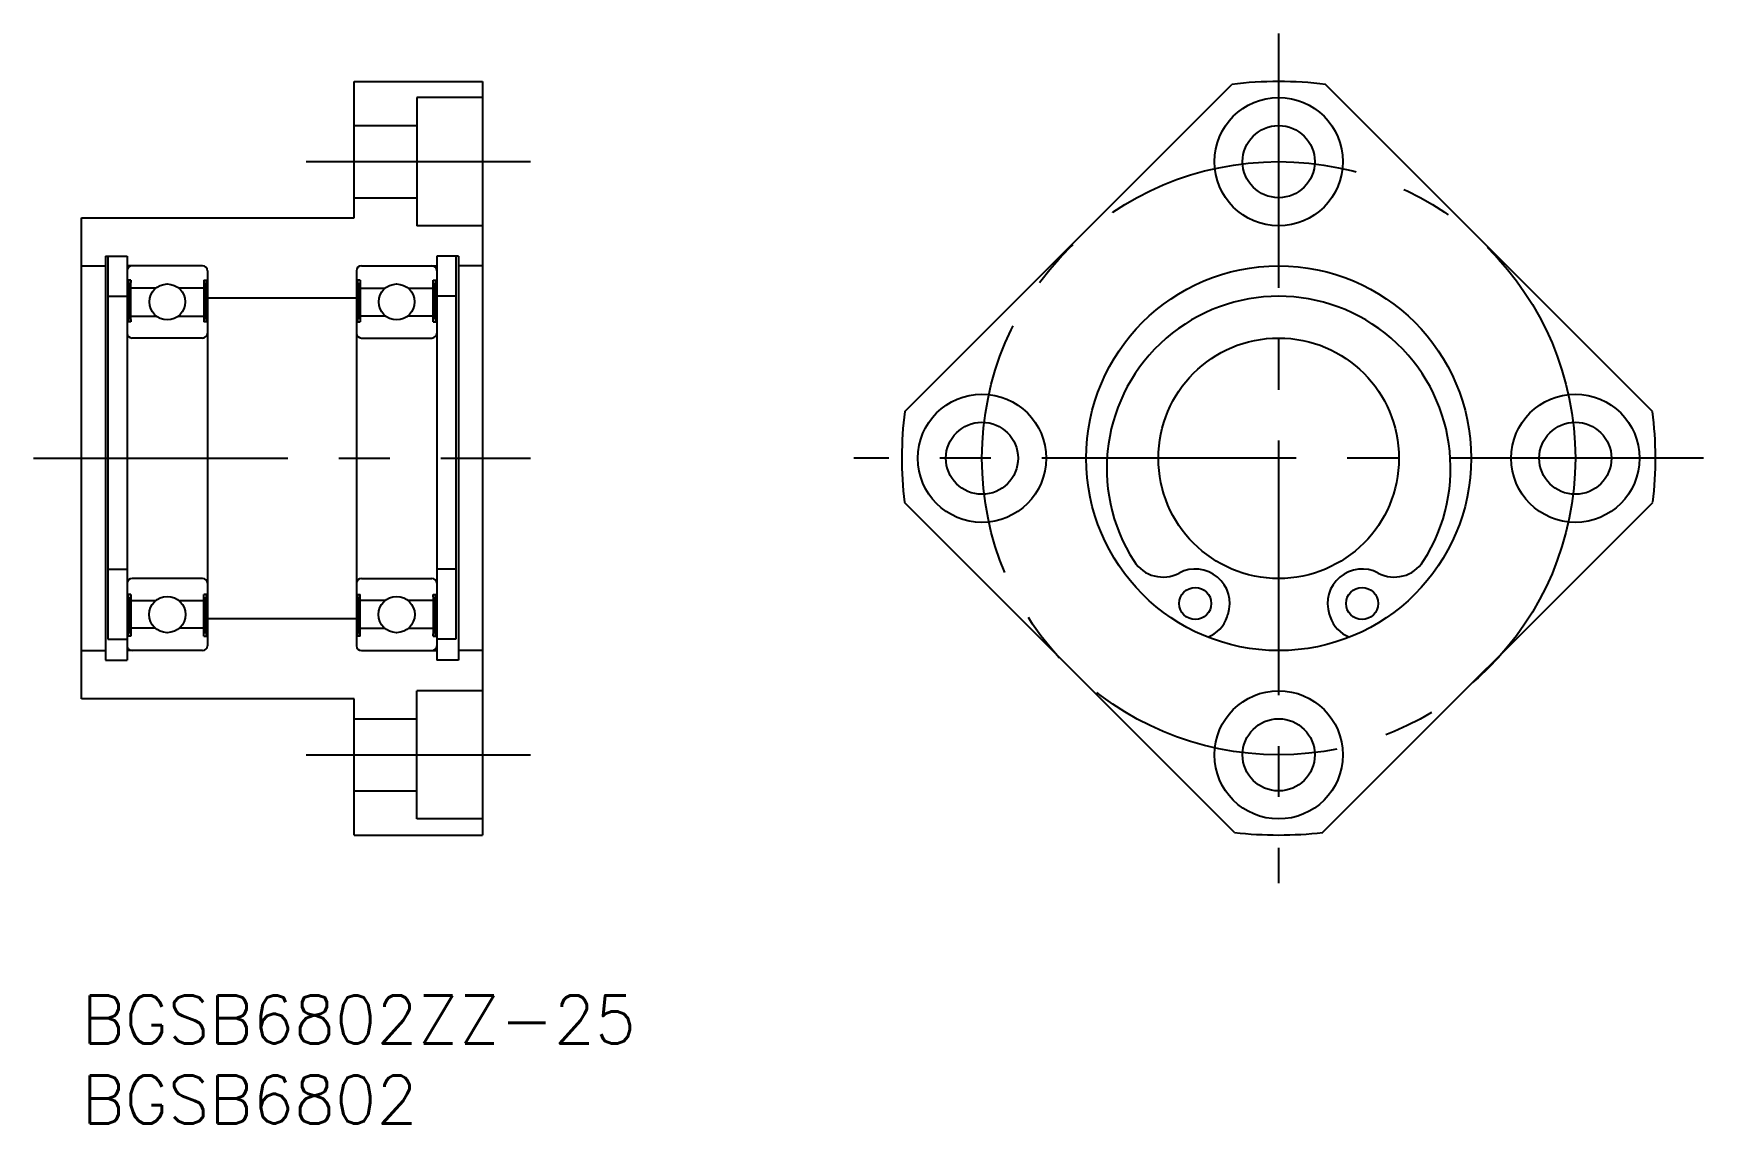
# Model space of a CAD drawing. Extents: x -3 to 101, y -8 to 60.
import ezdxf

# ---------------------------------------------------------------- set-up
doc = ezdxf.new("R2010")
doc.units = 0
doc.header["$LTSCALE"] = 0.5
doc.linetypes.add('CENTER', pattern=[50.8, 31.75, -6.35, 6.35, -6.35])
for name, color, linetype in [('MSM_CENTER', 1, 'CENTER'), ('MSM_CONTINUOUS', 7, 'CONTINUOUS'), ('MSM_NARROW', 5, 'CONTINUOUS'), ('MSM_PART_NUMBER', 7, 'CONTINUOUS')]:
    doc.layers.add(name, color=color, linetype=linetype)
doc.styles.get("Standard").update_dxf_attribs({"font": 'txt.shx', "height": 3, "bigfont": 'bigfont.shx'})

# ---------------------------------------------------------------- blocks, each defined once
blk = doc.blocks.new('*U12')
at = {"layer": 'MSM_PART_NUMBER'}
blk.add_text('BGSB6802ZZ-25', height=3, dxfattribs=at).set_placement((0, -3))
blk = doc.blocks.new('*U13')
at = {"layer": 'MSM_PART_NUMBER'}
blk.add_text('BGSB6802', height=3, dxfattribs=at).set_placement((0, -8))

msp = doc.modelspace()

# ---------------------------------------------------------------- linework, layer by layer
at = {"layer": 'MSM_CENTER'}
for p, q in [((74.65, 60), (74.65, 7)), ((14, 52), (28, 52)), ((-3, 33.5), (28, 33.5)), ((101.15, 33.5), (48.15, 33.5)), ((14, 15), (28, 15))]:
    msp.add_line(p, q, dxfattribs=at)
msp.add_circle((74.65, 33.5), 18.5, dxfattribs=at)
at = {"layer": 'MSM_CONTINUOUS'}
for p, q in [((17, 48.5), (17, 57)), ((17, 57), (25, 57)), ((25, 57), (25, 10)), ((51.33, 36.42), (71.72, 56.82)), ((97.97, 36.42), (77.57, 56.82)), ((20.9, 56), (20.9, 48)), ((25, 56), (20.9, 56)), ((17, 54.25), (20.9, 54.25)), ((17, 49.75), (20.9, 49.75)), ((0, 48.5), (17, 48.5)), ((0, 18.5), (0, 48.5)), ((25, 48), (20.9, 48)), ((1.5, 46.1, -0.5), (1.5, 20.9, -0.5)), ((1.5, 46.1), (2.85, 46.1)), ((1.65, 46.1, -0.5), (1.65, 22.22, -0.5)), ((2.85, 46.1), (2.85, 20.9)), ((22.15, 46.1), (22.15, 20.9)), ((23.5, 46.1, 0.5), (22.15, 46.1, 0.5)), ((23.35, 46.1), (23.35, 22.22)), ((23.5, 46.1), (23.5, 20.9)), ((0, 45.5, -0.5), (1.5, 45.5, -0.5)), ((7.55, 45.5), (2.85, 45.5)), ((7.85, 45.2), (7.85, 21.8)), ((17.15, 45.2), (17.15, 21.8)), ((17.45, 45.5), (22.15, 45.5)), ((25, 45.5), (23.5, 45.5)), ((3.08, 44.6), (2.85, 44.6)), ((2.91, 44.6), (2.91, 42)), ((3.08, 42), (3.08, 44.6)), ((4.61, 44.1), (3.08, 44.1)), ((7.62, 44.1), (6.09, 44.1)), ((7.62, 44.6), (7.62, 42)), ((7.62, 44.6), (7.85, 44.6)), ((7.79, 42), (7.79, 44.6)), ((17.38, 44.6), (17.15, 44.6)), ((17.21, 42), (17.21, 44.6)), ((17.38, 44.6), (17.38, 42)), ((17.38, 44.1), (18.91, 44.1)), ((20.39, 44.1), (21.92, 44.1)), ((21.92, 44.6), (22.15, 44.6)), ((21.92, 42), (21.92, 44.6)), ((22.09, 44.6), (22.09, 42)), ((1.65, 43.6), (2.85, 43.6)), ((7.85, 43.5), (17.15, 43.5)), ((23.35, 43.6, 0.5), (22.15, 43.6, 0.5)), ((3.08, 42), (2.85, 42)), ((3.08, 42.37), (4.64, 42.37)), ((6.06, 42.37), (7.62, 42.37)), ((7.85, 42), (7.62, 42)), ((17.15, 42), (17.38, 42)), ((18.94, 42.37), (17.38, 42.37)), ((21.92, 42.37), (20.36, 42.37)), ((21.92, 42), (22.15, 42)), ((7.55, 41), (3.15, 41)), ((17.45, 41), (21.85, 41)), ((71.9, 10.16), (51.31, 30.75)), ((77.39, 10.16), (97.99, 30.75)), ((1.65, 26.59), (2.85, 26.59)), ((23.35, 26.59, 0.5), (22.15, 26.59, 0.5)), ((3.08, 25), (2.85, 25)), ((2.91, 22.4), (2.91, 25)), ((3.08, 25), (3.08, 22.4)), ((7.55, 26), (3.15, 26)), ((7.85, 25), (7.62, 25)), ((7.62, 22.4), (7.62, 25)), ((7.79, 25), (7.79, 22.4)), ((17.15, 25), (17.38, 25)), ((17.21, 25), (17.21, 22.4)), ((17.38, 22.4), (17.38, 25)), ((17.45, 26), (21.85, 26)), ((21.92, 25), (21.92, 22.4)), ((21.92, 25), (22.15, 25)), ((22.09, 22.4), (22.09, 25)), ((3.08, 24.62), (4.64, 24.62)), ((6.06, 24.62), (7.62, 24.62)), ((18.94, 24.62), (17.38, 24.62)), ((21.92, 24.62), (20.36, 24.62)), ((7.85, 23.5), (17.15, 23.5)), ((71.44, 23.6), (71.49, 23.77)), ((77.8, 23.77), (77.86, 23.6)), ((1.65, 22.22), (2.85, 22.22)), ((3.08, 22.4), (2.85, 22.4)), ((4.61, 22.9), (3.08, 22.9)), ((7.62, 22.9), (6.09, 22.9)), ((7.62, 22.4), (7.85, 22.4)), ((17.38, 22.4), (17.15, 22.4)), ((17.38, 22.9), (18.91, 22.9)), ((20.39, 22.9), (21.92, 22.9)), ((21.92, 22.4), (22.15, 22.4)), ((23.35, 22.22, 0.5), (22.15, 22.22, 0.5)), ((0, 21.5, -0.5), (1.5, 21.5, -0.5)), ((1.5, 20.9), (2.85, 20.9)), ((7.55, 21.5), (2.85, 21.5)), ((17.45, 21.5), (22.15, 21.5)), ((23.5, 20.9, 0.5), (22.15, 20.9, 0.5)), ((25, 21.5), (23.5, 21.5)), ((25, 19), (20.9, 19)), ((20.9, 11), (20.9, 19)), ((17, 18.5), (0, 18.5)), ((17, 10), (17, 18.5)), ((17, 17.25), (20.9, 17.25)), ((17, 12.75), (20.9, 12.75)), ((25, 11), (20.9, 11)), ((17, 10), (25, 10))]:
    msp.add_line(p, q, dxfattribs=at)
for centre, radius in [((74.65, 52), 4), ((74.65, 52), 2.25), ((74.65, 33.5), 12), ((5.35, 43.25), 1.12), ((19.65, 43.25), 1.12), ((74.65, 33.5), 7.5), ((56.15, 33.5), 4), ((93.15, 33.5), 4), ((56.15, 33.5), 2.25), ((93.15, 33.5), 2.25), ((69.45, 24.44), 1), ((79.85, 24.44), 1), ((5.35, 23.75), 1.13), ((19.65, 23.75), 1.13), ((74.65, 15), 4), ((74.65, 15), 2.25)]:
    msp.add_circle(centre, radius, dxfattribs=at)
at = {"layer": 'MSM_CONTINUOUS', "color": 7, "linetype": 'CONTINUOUS'}
msp.add_circle((74.65, 33.5), 12, dxfattribs=at)
at = {"layer": 'MSM_CONTINUOUS'}
for centre, radius, start, end in [((74.65, 33.5), 23.5, 82.8544, 97.1456), ((3.15, 45.2), 0.3, 90, 180), ((7.55, 45.2), 0.3, 0, 90), ((17.45, 45.2), 0.3, 90, 180), ((21.85, 45.2), 0.3, 0, 90), ((74.65, 32.88), 10.72, 327.2488, 212.7512), ((3.15, 41.3), 0.3, 180, 270), ((7.55, 41.3), 0.3, 270, 0), ((17.45, 41.3), 0.3, 180, 270), ((21.85, 41.3), 0.3, 270, 0), ((74.65, 33.5), 23.5, 172.8544, 186.711), ((74.65, 33.5), 23.5, 353.289, 7.1456), ((67.44, 28.24), 2.15, 212.7512, 297.8957), ((69.45, 24.44), 2.15, 342.0311, 117.8957), ((79.85, 24.44), 2.15, 62.1043, 197.9689), ((81.86, 28.24), 2.15, 242.1043, 327.2488), ((3.15, 25.7), 0.3, 90, 180), ((7.55, 25.7), 0.3, 0, 90), ((17.45, 25.7), 0.3, 90, 180), ((21.85, 25.7), 0.3, 0, 90), ((69.53, 24.22), 2, 290.4713, 342.0311), ((79.76, 24.22), 2, 197.9689, 249.5287), ((3.15, 21.8), 0.3, 180, 270), ((7.55, 21.8), 0.3, 270, 0), ((17.45, 21.8), 0.3, 180, 270), ((21.85, 21.8), 0.3, 270, 0), ((74.65, 33.5), 23.5, 263.289, 276.711)]:
    msp.add_arc(centre, radius, start, end, dxfattribs=at)
at = {"layer": 'MSM_NARROW'}
for p, q in [((3.08, 44.6), (2.91, 42)), ((2.91, 44.6), (3.08, 42)), ((7.79, 44.6), (7.62, 42)), ((7.62, 44.6), (7.79, 42)), ((17.21, 44.6), (17.38, 42)), ((17.38, 44.6), (17.21, 42)), ((21.92, 44.6), (22.09, 42)), ((22.09, 44.6), (21.92, 42)), ((3.08, 22.4), (2.91, 25)), ((2.91, 22.4), (3.08, 25)), ((7.79, 22.4), (7.62, 25)), ((7.62, 22.4), (7.79, 25)), ((17.21, 22.4), (17.38, 25)), ((17.38, 22.4), (17.21, 25)), ((21.92, 22.4), (22.09, 25)), ((22.09, 22.4), (21.92, 25))]:
    msp.add_line(p, q, dxfattribs=at)

# ---------------------------------------------------------------- block references
at = {"layer": 'MSM_CONTINUOUS'}
for name in ['*U12', '*U13']:
    msp.add_blockref(name, (0, 0), dxfattribs=at)

doc.saveas('drawing.dxf')
